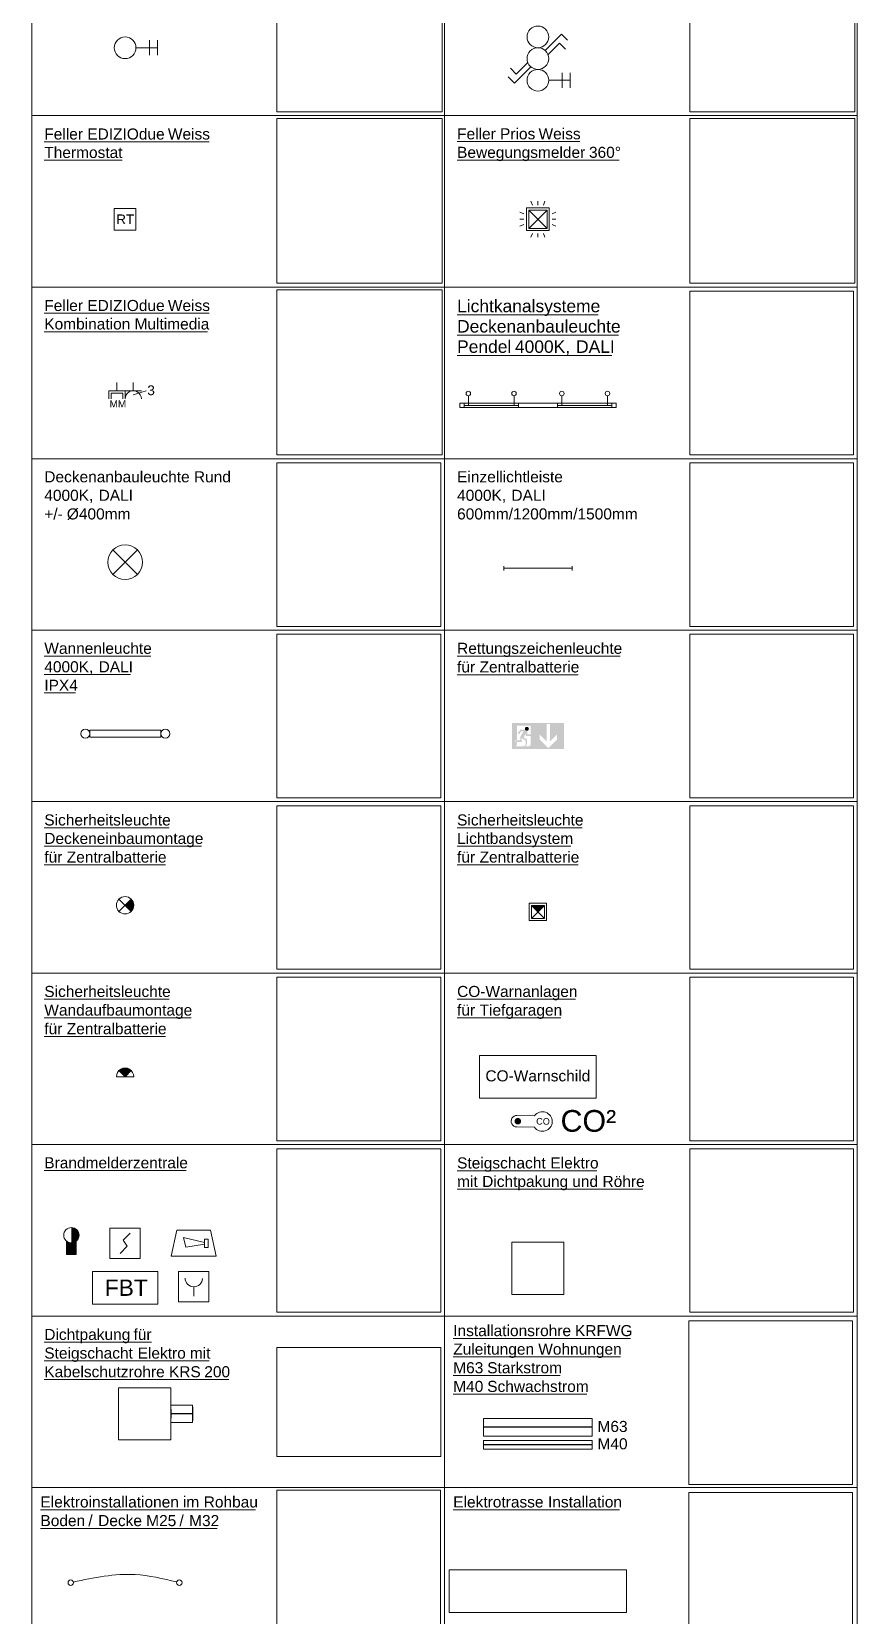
# Model space of a CAD drawing. Extents: x -1132 to 613, y -179 to 712.
# Drawn here: x 200.1 to 390.1, y 147.8 to 512.5 of the extents above; entities that cross this region are included whole.
import ezdxf
from ezdxf.lldxf.tags import DXFTag

# ---------------------------------------------------------------- set-up
doc = ezdxf.new("R2010")
doc.units = 0
for name, color, linetype, lineweight, true_color in [('EL01_WAN_Brandmeldeanlagen', 7, 'Continuous', 13, 0xff8000), ('EL01_WAN_CO-Anlage', 7, 'Continuous', 13, 0x993300), ('EL01_WAN_Geometrie', 3, 'Continuous', 13, 0x00ff00), ('EL01_WAN_HLKS', 5, 'Continuous', 13, 0x0000ff), ('EL01_WAN_I0_Eclairage_de_securité', 7, 'Continuous', 13, 0x009900), ('EL01_WAN_Leitung_Licht', 7, 'Continuous', 13, 0x0080ff), ('EL01_WAN_Leuchten', 7, 'Continuous', 13, 0x0080ff), ('EL01_WAN_Licht', 7, 'Continuous', 13, 0x0080ff), ('EL01_WAN_Notbeleuchtungen', 7, 'Continuous', 13, 0x009900), ('EL01_WAN_Röhre', 7, 'Continuous', 13, 0xff6666), ('EL01_WAN_Storen', 1, 'Continuous', 13, 0xff0000), ('EL01_WAN_Trassen', 40, 'Continuous', 13, 0xffbf00), ('EL01_WAN_Verteiler', 1, 'Continuous', 13, 0xff0000), ('EL01_WANMultimedia', 6, 'Continuous', 13, 0xff00ff), ('EL01_WANX_Bitmap', 1, 'Continuous', 13, 0xff0000), ('L_Röhre Boden', 1, 'Continuous', 13, 0xff0000)]:
    doc.layers.add(name, color=color, linetype=linetype, lineweight=lineweight, true_color=true_color)
for name, color, linetype, lineweight in [('EL01_WAN_I0_Legende', 7, 'Continuous', 13), ('EL01_WAN_Rahmen', 7, 'Continuous', 13), ('EL01_WAN_Text', 7, 'Continuous', 13)]:
    doc.layers.add(name, color=color, linetype=linetype, lineweight=lineweight)
doc.styles.get("Standard").update_dxf_attribs({"font": 'arial.ttf'})
tags = doc.linetypes.add('fein_strichliert', pattern=[4, 1, -2, 1]).pattern_tags.tags
tags[8:9] = [DXFTag(74, 4), DXFTag(75, 0), DXFTag(340, '0'), DXFTag(46, 0.0), DXFTag(50, 0.0), DXFTag(44, 0.0), DXFTag(45, 0.0)]
tags[6:7] = [DXFTag(74, 4), DXFTag(75, 0), DXFTag(340, '0'), DXFTag(46, 0.0), DXFTag(50, 0.0), DXFTag(44, 0.0), DXFTag(45, 0.0)]
tags[4:5] = [DXFTag(74, 4), DXFTag(75, 0), DXFTag(340, '0'), DXFTag(46, 0.0), DXFTag(50, 0.0), DXFTag(44, 0.0), DXFTag(45, 0.0)]
tags = doc.linetypes.add('STRICHPUNKT2', pattern=[12.7, 6.35, -3.175, 0, -3.175]).pattern_tags.tags
tags[10:11] = [DXFTag(74, 4), DXFTag(75, 0), DXFTag(340, '0'), DXFTag(46, 0.0), DXFTag(50, 0.0), DXFTag(44, 0.0), DXFTag(45, 0.0)]
tags[8:9] = [DXFTag(74, 4), DXFTag(75, 0), DXFTag(340, '0'), DXFTag(46, 0.0), DXFTag(50, 0.0), DXFTag(44, 0.0), DXFTag(45, 0.0)]
tags[6:7] = [DXFTag(74, 4), DXFTag(75, 0), DXFTag(340, '0'), DXFTag(46, 0.0), DXFTag(50, 0.0), DXFTag(44, 0.0), DXFTag(45, 0.0)]
tags[4:5] = [DXFTag(74, 4), DXFTag(75, 0), DXFTag(340, '0'), DXFTag(46, 0.0), DXFTag(50, 0.0), DXFTag(44, 0.0), DXFTag(45, 0.0)]
picture_1 = doc.add_image_def('image5.png', size_in_pixel=(320, 320))
picture_2 = doc.add_image_def('image7.jpg', size_in_pixel=(1920, 1281))
picture_3 = doc.add_image_def('image8.jpg', size_in_pixel=(4032, 3024))
picture_4 = doc.add_image_def('image9.jpg', size_in_pixel=(1106, 830))
picture_5 = doc.add_image_def('image10.jpg', size_in_pixel=(768, 416))
picture_6 = doc.add_image_def('image11.jpg', size_in_pixel=(1600, 1067))
picture_7 = doc.add_image_def('image13.jpg', size_in_pixel=(282, 178))
picture_8 = doc.add_image_def('image14.jpg', size_in_pixel=(242, 147))
picture_9 = doc.add_image_def('image15.png', size_in_pixel=(400, 284))
picture_10 = doc.add_image_def('image16.jpg', size_in_pixel=(1600, 1200))
picture_11 = doc.add_image_def('image17.jpg', size_in_pixel=(800, 553))
picture_12 = doc.add_image_def('image18.jpg', size_in_pixel=(480, 360))
picture_13 = doc.add_image_def('image19.jpg', size_in_pixel=(2000, 1500))
picture_14 = doc.add_image_def('image22.jpg', size_in_pixel=(208, 208))
picture_15 = doc.add_image_def('image23.jpg', size_in_pixel=(515, 515))
picture_16 = doc.add_image_def('image24.jpg', size_in_pixel=(275, 183))
picture_17 = doc.add_image_def('image27.png', size_in_pixel=(320, 320))
picture_18 = doc.add_image_def('image28.png', size_in_pixel=(320, 320))
picture_19 = doc.add_image_def('image29.png', size_in_pixel=(460, 460))
picture_20 = doc.add_image_def('image30.png', size_in_pixel=(460, 460))

# ---------------------------------------------------------------- blocks, each defined once
blk = doc.blocks.new('Blockreferenz-A0UNPDE46I', base_point=(200.08, 7.58))
at = {"layer": 'EL01_WAN_Brandmeldeanlagen', "lineweight": -2}
for points in [[(208.09, 233.94), (208.5, 233.69), (208.97, 233.55), (209.45, 233.55), (209.92, 233.69), (210.33, 233.94), (210.33, 230.83), (208.09, 230.83)], [(209.21, 233.54), (209.21, 237.06), (209.66, 236.99), (210.08, 236.81), (210.43, 236.53), (210.71, 236.17), (210.88, 235.75), (210.94, 235.3), (210.88, 234.85), (210.71, 234.43), (210.43, 234.06), (210.08, 233.78), (209.66, 233.6)]]:
    blk.add_hatch(color=256, dxfattribs=at).paths.add_polyline_path(points)
at = {"layer": 'EL01_WAN_CO-Anlage', "lineweight": -2}
blk.add_hatch(color=256, dxfattribs=at).paths.add_polyline_path([(311.97, 262.32), (312.17, 262.29), (312.35, 262.22), (312.5, 262.09), (312.62, 261.93), (312.69, 261.75), (312.72, 261.55), (312.69, 261.36), (312.61, 261.18), (312.49, 261.02), (312.33, 260.9), (312.15, 260.83), (311.95, 260.81), (311.75, 260.83), (311.57, 260.91), (311.42, 261.03), (311.3, 261.19), (311.22, 261.38), (311.2, 261.57), (311.23, 261.77), (311.31, 261.95), (311.43, 262.11), (311.59, 262.23), (311.77, 262.3)])
at = {"layer": 'EL01_WAN_I0_Eclairage_de_securité', "linetype": 'ByBlock', "lineweight": -2, "ltscale": 0.13}
for points in [[(310.58, 347.28), (316.58, 347.28), (316.58, 353.28), (310.58, 353.28), (310.58, 350.28), (311.78, 350.28), (311.78, 352.65), (314.94, 352.65), (314.94, 350.64), (314.18, 350.64), (314.18, 351.42), (313.85, 351.43), (313.77, 351.46), (313.67, 351.52), (313.6, 351.6), (313.54, 351.72), (312.51, 351.72), (311.96, 350.93), (312.27, 350.71), (312.72, 351.37), (313.29, 351.37), (312.52, 350.12), (312.52, 349.28), (311.49, 349.28), (311.49, 348.92), (312.86, 348.92), (312.86, 349.81), (313.74, 349.27), (313.74, 348.36), (314.07, 348.36), (314.07, 349.48), (313.28, 349.96), (313.8, 350.79), (313.8, 350.26), (314.94, 350.26), (314.94, 348.26), (314.6, 347.92), (313.74, 347.92), (314.07, 348.26), (313.74, 348.26), (313.41, 347.92), (311.44, 347.92), (311.78, 348.26), (311.78, 348.82), (311.38, 348.82), (311.38, 349.38), (311.78, 349.38), (311.78, 350.28), (310.58, 350.28)], [(314.03, 352.4), (313.91, 352.38), (313.8, 352.34), (313.71, 352.27), (313.63, 352.17), (313.59, 352.06), (313.57, 351.94), (313.59, 351.83), (313.63, 351.72), (313.71, 351.62), (313.8, 351.55), (313.91, 351.5), (314.03, 351.49), (314.15, 351.5), (314.26, 351.55), (314.35, 351.62), (314.42, 351.72), (314.47, 351.83), (314.49, 351.94), (314.47, 352.06), (314.42, 352.17), (314.35, 352.27), (314.26, 352.34), (314.15, 352.38)], [(316.58, 350.28), (316.58, 347.28), (322.58, 347.28), (322.58, 353.28), (316.58, 353.28), (316.58, 350.28), (316.98, 350.28), (316.98, 350.61), (318.56, 349.03), (318.56, 353.06), (319.36, 353.06), (319.36, 349.03), (320.94, 350.61), (320.94, 349.48), (318.96, 347.5), (316.98, 349.48), (316.98, 350.28)]]:
    blk.add_hatch(color=256, dxfattribs=at).paths.add_polyline_path(points)
at = {"layer": 'EL01_WAN_Notbeleuchtungen', "lineweight": -2}
for points in [[(221.58, 311.32), (222.99, 312.73), (223.31, 312.32), (223.51, 311.83), (223.58, 311.32), (223.51, 310.8), (223.31, 310.32), (222.99, 309.9)], [(222.99, 273.23), (221.58, 271.82), (220.16, 273.23), (220.58, 273.55), (221.06, 273.75), (221.58, 273.82), (222.1, 273.75), (222.58, 273.55)]]:
    blk.add_hatch(color=256, dxfattribs=at).paths.add_polyline_path(points)
at = {"layer": 'EL01_WAN_Brandmeldeanlagen', "lineweight": -2}
for p, q in [((208.09, 233.94), (208.09, 230.83)), ((210.33, 230.83), (210.33, 233.94)), ((218.08, 236.96), (225.08, 236.96)), ((218.08, 229.96), (218.08, 236.96)), ((221.11, 234.16), (222.74, 235.79)), ((222.04, 232.76), (221.11, 234.16)), ((225.08, 236.96), (225.08, 229.96)), ((233.49, 236.46), (232.16, 230.46)), ((241.23, 236.46), (233.49, 236.46)), ((239.88, 233.65), (235.04, 234.81)), ((235.04, 234.81), (235.52, 232.52)), ((240.68, 234.42), (239.88, 234.42)), ((239.88, 234.41), (239.88, 232.5)), ((240.68, 234.41), (240.68, 232.5)), ((242.56, 230.46), (241.23, 236.46)), ((208.09, 230.83), (210.33, 230.83)), ((225.08, 229.96), (218.08, 229.96)), ((220.41, 231.13), (222.04, 232.76)), ((242.56, 230.46), (232.16, 230.46)), ((239.88, 233.27), (235.52, 232.52)), ((240.68, 232.5), (239.88, 232.5)), ((214.08, 226.96), (214.08, 219.46)), ((221.58, 226.96), (214.08, 226.96)), ((229.08, 226.96), (221.58, 226.96)), ((229.08, 219.46), (229.08, 226.96)), ((233.86, 226.96), (240.86, 226.96)), ((233.86, 219.96), (233.86, 226.96)), ((240.86, 226.96), (240.86, 219.96)), ((237.38, 223.43), (237.38, 221.26)), ((214.08, 219.46), (221.58, 219.46)), ((221.58, 219.46), (229.08, 219.46)), ((240.86, 219.96), (233.86, 219.96))]:
    blk.add_line(p, q, dxfattribs=at)
blk.add_circle((209.21, 235.3), 1.76, dxfattribs=at)
for centre, major_axis, end_param in [((209.21, 235.37), (-1.12, -1.43), 1.326405), ((237.38, 225.44), (-2.01, -0.04), 3.075304)]:
    blk.add_ellipse(centre, major_axis=major_axis, ratio=1, start_param=0, end_param=end_param, dxfattribs=at)
at = {"layer": 'EL01_WAN_CO-Anlage', "lineweight": -2}
for p, q in [((330.02, 276.72), (303.14, 276.72)), ((303.14, 276.72), (303.14, 266.91)), ((330.02, 266.91), (330.02, 276.72)), ((303.14, 266.91), (330.02, 266.91)), ((303.14, 266.91), (306.12, 266.91))]:
    blk.add_line(p, q, dxfattribs=at)
at = {"layer": 'EL01_WAN_CO-Anlage', "linetype": 'ByBlock', "lineweight": -2, "ltscale": 0.13}
for p, q in [((315.81, 262.83), (311.76, 262.88)), ((315.78, 260.2), (311.73, 260.25))]:
    blk.add_line(p, q, dxfattribs=at)
for centre, major_axis, end_param in [((311.74, 261.57), (0.02, 1.32), 3.141593), ((317.62, 261.49), (-1.84, -1.29), 5.032887)]:
    blk.add_ellipse(centre, major_axis=major_axis, ratio=1, start_param=0, end_param=end_param, dxfattribs=at)
at = {"layer": 'EL01_WAN_HLKS', "linetype": 'ByBlock', "lineweight": -2, "ltscale": 0.13}
for p, q in [((224.08, 471.82), (219.08, 471.82)), ((219.08, 471.82), (219.08, 466.82)), ((224.08, 466.82), (224.08, 471.82)), ((224.08, 466.82), (219.08, 466.82))]:
    blk.add_line(p, q, dxfattribs=at)
at = {"layer": 'EL01_WAN_Leitung_Licht', "linetype": 'ByBlock', "lineweight": -2, "ltscale": 0.13, "end_tangent": (0.95964, -0.281233)}
blk.add_spline([(209.66, 155.43, 3), (223.87, 157.15, 3), (233.47, 155.44, 3)], degree=3, dxfattribs=at)
at = {"layer": 'EL01_WAN_Leuchten', "lineweight": -2}
for p, q in [((298.58, 425.94), (298.58, 426.94)), ((298.58, 426.94), (334.58, 426.94)), ((299.58, 426.94), (299.58, 425.94)), ((312.08, 426.94), (312.08, 425.94)), ((321.08, 426.94), (321.08, 425.94)), ((333.58, 426.94), (333.58, 425.94)), ((334.58, 426.94), (334.58, 425.94)), ((334.58, 425.94), (298.58, 425.94)), ((312.08, 426.44), (299.58, 426.44)), ((333.58, 426.44), (321.08, 426.44))]:
    blk.add_line(p, q, dxfattribs=at)
at = {"layer": 'EL01_WAN_Leuchten', "linetype": 'ByBlock', "lineweight": -2, "ltscale": 0.13}
for p, q in [((300.58, 426.44), (300.58, 428.67)), ((311.08, 426.44), (311.08, 428.67)), ((322.08, 426.44), (322.08, 428.67)), ((332.58, 426.44), (332.58, 428.67)), ((308.7, 389.44), (308.7, 388.44)), ((308.7, 388.94), (324.46, 388.94)), ((324.46, 389.44), (324.46, 388.44)), ((229.81, 351.63), (213.47, 351.63)), ((213.47, 351.63), (213.47, 350.01)), ((229.81, 350.01), (229.81, 351.63)), ((213.47, 350.01), (229.81, 350.01))]:
    blk.add_line(p, q, dxfattribs=at)
for centre, radius in [((300.58, 429.19), 0.521), ((311.08, 429.19), 0.521), ((322.08, 429.19), 0.521), ((332.58, 429.19), 0.521), ((212.43, 350.82), 1.04), ((230.85, 350.82), 1.04)]:
    blk.add_circle(centre, radius, dxfattribs=at)
at = {"layer": 'EL01_WAN_Licht', "lineweight": -2}
for p, q in [((318.22, 508.2), (321.97, 511.95)), ((321.97, 511.95), (323.39, 510.54)), ((318.91, 507.23), (321.55, 509.87)), ((321.55, 509.87), (322.91, 508.51)), ((311.6, 502.77), (310.24, 504.13)), ((314.93, 504.44), (311.18, 500.69)), ((314.25, 505.42), (311.6, 502.77)), ((311.18, 500.69), (309.77, 502.1)), ((313.31, 470.58), (312.42, 470.92)), ((313.95, 466.7), (313.95, 471.95)), ((313.95, 471.95), (319.2, 471.95)), ((318.68, 467.22), (314.48, 471.42)), ((314.48, 467.22), (314.48, 471.42)), ((314.48, 471.42), (318.68, 471.42)), ((314.48, 467.22), (318.68, 471.42)), ((315.32, 472.59), (314.98, 473.47)), ((316.58, 472.59), (316.58, 473.47)), ((317.83, 472.59), (318.17, 473.47)), ((318.68, 471.42), (318.68, 467.22)), ((319.2, 471.95), (319.2, 466.7)), ((319.85, 470.58), (320.73, 470.92)), ((313.31, 469.32), (312.42, 469.32)), ((313.31, 468.07), (312.42, 467.73)), ((318.68, 467.22), (314.48, 467.22)), ((319.85, 469.32), (320.73, 469.32)), ((319.85, 468.07), (320.73, 467.73)), ((319.2, 466.7), (313.95, 466.7)), ((315.32, 466.05), (314.98, 465.17)), ((316.58, 466.05), (316.58, 465.17)), ((317.83, 466.05), (318.17, 465.17)), ((223.45, 429.82), (223.45, 431.7)), ((221.58, 429.82), (225.33, 429.82)), ((223.45, 428.88), (226.45, 429.82)), ((218.75, 393.15), (224.41, 387.49)), ((218.75, 387.49), (224.41, 393.15))]:
    blk.add_line(p, q, dxfattribs=at)
for centre, radius in [((316.58, 511.32), 2.5), ((316.58, 506.32), 2.5), ((221.58, 390.32), 4), ((209.06, 155.27), 0.625), ((234.06, 155.27), 0.625)]:
    blk.add_circle(centre, radius, dxfattribs=at)
blk.add_ellipse((223.45, 427.95), major_axis=(1.88, 0), ratio=1, start_param=0, end_param=3.141593, dxfattribs=at)
at = {"layer": 'EL01_WAN_Notbeleuchtungen', "lineweight": -2}
for p, q in [((220.16, 312.73), (222.99, 309.9)), ((220.16, 309.9), (222.99, 312.73)), ((314.58, 307.78), (314.58, 311.78)), ((314.58, 311.78), (318.58, 311.78)), ((315.08, 308.28), (318.08, 311.28)), ((318.08, 308.28), (315.08, 311.28)), ((315.08, 308.28), (315.08, 311.28)), ((315.08, 311.28), (318.08, 311.28)), ((318.08, 311.28), (318.08, 308.28)), ((318.58, 311.78), (318.58, 307.78)), ((318.58, 307.78), (314.58, 307.78)), ((318.08, 308.28), (315.08, 308.28)), ((219.58, 271.82), (223.58, 271.82)), ((220.16, 273.23), (221.58, 271.82)), ((221.58, 271.82), (222.99, 273.23))]:
    blk.add_line(p, q, dxfattribs=at)
blk.add_circle((221.58, 311.32), 2, dxfattribs=at)
blk.add_ellipse((221.58, 271.82), major_axis=(2, 0), ratio=1, start_param=0, end_param=3.141593, dxfattribs=at)
blk.add_solid([(318.08, 311.28), (316.58, 309.78), (315.08, 311.28)], dxfattribs=at)
at = {"layer": 'EL01_WAN_Rahmen', "linetype": 'ByBlock', "lineweight": -2, "ltscale": 0.13}
for p, q in [((295.08, 690.68), (295.08, 137.67)), ((200.08, 493.18), (200.08, 532.68)), ((390.08, 532.68), (390.08, 493.18)), ((200.08, 453.67), (200.08, 493.18)), ((200.08, 493.18), (223.21, 493.18)), ((390.08, 493.18), (200.08, 493.18)), ((390.08, 493.18), (390.08, 453.67)), ((390.08, 453.67), (200.08, 453.67)), ((200.08, 414.17), (200.08, 453.67)), ((200.08, 453.67), (223.21, 453.67)), ((390.08, 453.67), (390.08, 414.17)), ((200.08, 374.67), (200.08, 414.17)), ((390.08, 414.17), (200.08, 414.17)), ((390.08, 414.17), (390.08, 374.67)), ((390.08, 374.67), (200.08, 374.67)), ((200.08, 335.17), (200.08, 374.67)), ((390.08, 374.67), (390.08, 335.17)), ((390.08, 335.17), (200.08, 335.17)), ((200.08, 295.67), (200.08, 335.17)), ((390.08, 335.17), (390.08, 295.67)), ((390.08, 295.67), (200.08, 295.67)), ((200.08, 256.17), (200.08, 295.67)), ((390.08, 295.67), (390.08, 256.17)), ((390.08, 256.17), (200.08, 256.17)), ((200.08, 216.67), (200.08, 256.17)), ((390.08, 256.17), (390.08, 216.67)), ((390.08, 216.67), (200.08, 216.67)), ((200.08, 177.17), (200.08, 216.67)), ((390.08, 216.67), (390.08, 177.17)), ((390.08, 177.17), (200.08, 177.17)), ((200.08, 137.67), (200.08, 177.17)), ((390.08, 177.17), (390.08, 137.67))]:
    blk.add_line(p, q, dxfattribs=at)
at = {"layer": 'EL01_WAN_Röhre', "color": 6, "linetype": 'fein_strichliert', "lineweight": -2, "ltscale": 0.13, "true_color": 0xff00ff}
for p, q in [((329.08, 188.06), (304.08, 188.06)), ((304.08, 188.06), (304.08, 187.47)), ((304.08, 187.47), (304.08, 186.64)), ((304.08, 186.64), (304.08, 186.06)), ((304.08, 186.06), (329.08, 186.06)), ((329.08, 188.06), (329.08, 187.47)), ((329.08, 187.47), (329.08, 186.64)), ((329.08, 186.64), (329.08, 186.06))]:
    blk.add_line(p, q, dxfattribs=at)
at = {"layer": 'EL01_WAN_Röhre', "color": 6, "linetype": 'STRICHPUNKT2', "lineweight": 25, "ltscale": 0.25, "true_color": 0xff00ff}
blk.add_line((329.08, 187.06), (304.08, 187.06), dxfattribs=at)
at = {"layer": 'EL01_WAN_Storen', "lineweight": -2}
for p, q in [((224.08, 508.82), (229.02, 508.82)), ((227.17, 510.55), (227.17, 507.1)), ((229.02, 510.55), (229.02, 507.1)), ((319.08, 501.32), (324.02, 501.32)), ((322.17, 503.05), (322.17, 499.6)), ((324.02, 503.05), (324.02, 499.6))]:
    blk.add_line(p, q, dxfattribs=at)
for centre in [(221.58, 508.82), (316.58, 501.32)]:
    blk.add_circle(centre, 2.5, dxfattribs=at)
at = {"layer": 'EL01_WAN_Text', "color": 7, "linetype": 'ByBlock', "lineweight": -2, "ltscale": 0.13, "true_color": 0xffffff}
for p, q in [((202.98, 487.17), (211.64, 487.17)), ((211.64, 487.17), (212.87, 487.17)), ((212.87, 487.17), (230.23, 487.17)), ((230.23, 487.17), (231.42, 487.17)), ((231.42, 487.17), (240.92, 487.17)), ((297.98, 487.21), (306.64, 487.21)), ((306.64, 487.21), (307.86, 487.21)), ((307.86, 487.21), (315.55, 487.21)), ((315.55, 487.21), (316.72, 487.21)), ((316.72, 487.21), (326.23, 487.21)), ((202.98, 482.92), (220.87, 482.92)), ((297.98, 482.96), (327.24, 482.96)), ((327.24, 482.96), (328.33, 482.96)), ((328.33, 482.96), (335.3, 482.96)), ((202.98, 447.67), (211.64, 447.67)), ((211.64, 447.67), (212.87, 447.67)), ((212.87, 447.67), (230.23, 447.67)), ((230.23, 447.67), (231.42, 447.67)), ((231.42, 447.67), (240.92, 447.67)), ((297.98, 447.33), (330.45, 447.33)), ((202.98, 443.42), (222.26, 443.42)), ((222.26, 443.42), (223.75, 443.42)), ((223.75, 443.42), (240.54, 443.42)), ((297.98, 442.65), (335.12, 442.65)), ((297.98, 437.97), (309.85, 437.97)), ((309.85, 437.97), (311.29, 437.97)), ((311.29, 437.97), (323.58, 437.97)), ((323.58, 437.97), (325.36, 437.97)), ((325.36, 437.97), (333.59, 437.97)), ((202.98, 368.71), (227.51, 368.71)), ((297.98, 368.71), (335.53, 368.71)), ((202.98, 364.45), (213.9, 364.45)), ((213.9, 364.45), (215.48, 364.45)), ((215.48, 364.45), (222.8, 364.45)), ((297.98, 364.42), (302.15, 364.42)), ((302.15, 364.42), (303.15, 364.42)), ((303.15, 364.42), (325.88, 364.42)), ((202.98, 360.2), (210.19, 360.2)), ((202.98, 329.17), (231.75, 329.17)), ((297.98, 329.17), (326.75, 329.17)), ((202.98, 324.92), (239.16, 324.92)), ((297.98, 324.92), (324.19, 324.92)), ((202.98, 320.63), (207.15, 320.63)), ((207.15, 320.63), (208.15, 320.63)), ((208.15, 320.63), (230.88, 320.63)), ((297.98, 320.63), (302.15, 320.63)), ((302.15, 320.63), (303.15, 320.63)), ((303.15, 320.63), (325.88, 320.63)), ((202.98, 289.67), (231.75, 289.67)), ((297.98, 289.67), (325.25, 289.67)), ((202.98, 285.38), (236.81, 285.38)), ((297.98, 285.38), (302.15, 285.38)), ((302.15, 285.38), (303.16, 285.38)), ((303.16, 285.38), (321.83, 285.38)), ((202.98, 281.09), (207.15, 281.09)), ((207.15, 281.09), (208.15, 281.09)), ((208.15, 281.09), (230.88, 281.09)), ((202.98, 250.21), (235.6, 250.21)), ((297.98, 250.17), (318.17, 250.17)), ((318.17, 250.17), (319.46, 250.17)), ((319.46, 250.17), (330.12, 250.17)), ((297.98, 245.91), (302.46, 245.91)), ((302.46, 245.91), (303.75, 245.91)), ((303.75, 245.91), (323.02, 245.91)), ((323.02, 245.91), (324.48, 245.91)), ((324.48, 245.91), (329.92, 245.91)), ((329.92, 245.91), (331.45, 245.91)), ((331.45, 245.91), (340.72, 245.91)), ((202.98, 210.67), (222.25, 210.67)), ((222.25, 210.67), (223.51, 210.67)), ((223.51, 210.67), (227.68, 210.67)), ((297.09, 211.55), (323.72, 211.55)), ((323.72, 211.55), (325.11, 211.55)), ((325.11, 211.55), (337.87, 211.55)), ((202.98, 206.38), (223.17, 206.38)), ((223.17, 206.38), (224.46, 206.38)), ((224.46, 206.38), (235.12, 206.38)), ((235.12, 206.38), (236.48, 206.38)), ((236.48, 206.38), (240.96, 206.38)), ((297.09, 207.29), (315.38, 207.29)), ((315.38, 207.29), (316.66, 207.29)), ((316.66, 207.29), (335.56, 207.29)), ((202.98, 202.08), (230.26, 202.08)), ((230.26, 202.08), (231.66, 202.08)), ((231.66, 202.08), (238.53, 202.08)), ((238.53, 202.08), (239.8, 202.08)), ((239.8, 202.08), (245.48, 202.08)), ((297.09, 203), (303.59, 203)), ((303.59, 203), (304.91, 203)), ((304.91, 203), (321.72, 203)), ((297.09, 198.71), (303.59, 198.71)), ((303.59, 198.71), (304.91, 198.71)), ((304.91, 198.71), (327.85, 198.71)), ((202.09, 172.09), (233.41, 172.09)), ((233.41, 172.09), (234.88, 172.09)), ((234.88, 172.09), (238.17, 172.09)), ((238.17, 172.09), (239.67, 172.09)), ((239.67, 172.09), (251.6, 172.09)), ((297.09, 172.09), (317.43, 172.09)), ((317.43, 172.09), (318.9, 172.09)), ((318.9, 172.09), (335.33, 172.09)), ((202.09, 167.79), (211.88, 167.79)), ((211.88, 167.79), (213.11, 167.79)), ((213.11, 167.79), (214.1, 167.79)), ((214.1, 167.79), (215.37, 167.79)), ((215.37, 167.79), (225.03, 167.79)), ((225.03, 167.79), (226.43, 167.79)), ((226.43, 167.79), (232.95, 167.79)), ((232.95, 167.79), (234.08, 167.79)), ((234.08, 167.79), (235.07, 167.79)), ((235.07, 167.79), (236.31, 167.79)), ((236.31, 167.79), (242.79, 167.79))]:
    blk.add_line(p, q, dxfattribs=at)
at = {"layer": 'EL01_WAN_Trassen', "linetype": 'ByBlock', "lineweight": -2, "ltscale": 0.13}
for p, q in [((336.96, 158.22), (296.19, 158.22)), ((296.19, 158.22), (296.19, 148.41)), ((336.96, 148.41), (336.96, 158.22)), ((296.19, 148.41), (304.03, 148.41)), ((304.03, 148.41), (336.96, 148.41))]:
    blk.add_line(p, q, dxfattribs=at)
at = {"layer": 'EL01_WAN_Verteiler', "lineweight": -2}
for p, q in [((310.58, 221.68), (310.58, 233.68)), ((310.58, 233.68), (322.58, 233.68)), ((322.58, 233.68), (322.58, 221.68)), ((322.58, 221.68), (310.58, 221.68)), ((220.09, 188.18), (220.09, 200.18)), ((220.09, 200.18), (232.09, 200.18)), ((232.09, 200.18), (232.09, 188.18)), ((232.09, 188.18), (220.09, 188.18))]:
    blk.add_line(p, q, dxfattribs=at)
at = {"layer": 'EL01_WANMultimedia', "lineweight": -2}
for p, q in [((219.7, 431.7), (219.7, 429.82)), ((217.83, 429.82), (217.83, 427.95)), ((221.58, 429.82), (217.83, 429.82)), ((218.39, 429.26), (218.39, 427.95)), ((221.02, 429.26), (218.39, 429.26)), ((221.02, 429.26), (221.02, 427.95)), ((221.58, 429.82), (221.58, 427.95))]:
    blk.add_line(p, q, dxfattribs=at)
at = {"layer": 'L_Röhre Boden', "linetype": 'ByBlock', "lineweight": -2, "ltscale": 0.13}
for p, q in [((232.11, 196.18), (237.11, 196.18)), ((232.11, 192.18), (237.11, 192.18)), ((329.08, 193.06), (304.08, 193.06)), ((304.08, 193.06), (304.08, 191.89)), ((304.08, 191.89), (304.08, 190.23)), ((304.08, 190.23), (304.08, 189.06)), ((329.08, 193.06), (329.08, 191.89)), ((329.08, 191.89), (329.08, 190.23)), ((329.08, 190.23), (329.08, 189.06)), ((304.08, 189.06), (329.08, 189.06))]:
    blk.add_line(p, q, dxfattribs=at)
at = {"layer": 'L_Röhre Boden', "linetype": 'STRICHPUNKT2', "lineweight": 25, "ltscale": 0.25}
for p, q in [((237.11, 194.18), (232.11, 194.18)), ((329.08, 191.06), (304.08, 191.06))]:
    blk.add_line(p, q, dxfattribs=at)
at = {"layer": 'L_Röhre Boden', "linetype": 'ByBlock', "lineweight": -2, "ltscale": 0.13}
for centre in [(232.11, 194.18), (237.11, 194.18)]:
    blk.add_ellipse(centre, major_axis=(0, 2), ratio=0.018233, dxfattribs=at)
at = {"layer": 'EL01_WAN_Brandmeldeanlagen', "lineweight": -2, "insert": (216.9, 225.09), "char_height": 3.75, "attachment_point": 1}
blk.add_mtext('{\\fArial;FBT}', dxfattribs=at)
at = {"layer": 'EL01_WAN_CO-Anlage', "lineweight": -2, "attachment_point": 1}
for s, insert, char_height in [('{\\fArial;CO-Warnschild}', (304.49, 273.29), 2.5491), ('{\\fArial;CO²}', (321.79, 264.14), 5)]:
    blk.add_mtext(s, dxfattribs=dict(at, insert=insert, char_height=char_height))
at = {"layer": 'EL01_WAN_CO-Anlage', "lineweight": -2, "insert": (316.19, 262.3), "char_height": 1.5, "attachment_point": 1, "rotation": 359.2633}
blk.add_mtext('{\\fArial;CO}', dxfattribs=at)
at = {"layer": 'EL01_WAN_HLKS', "linetype": 'ByBlock', "lineweight": -2, "ltscale": 0.13, "insert": (219.56, 470.42), "char_height": 2.2, "attachment_point": 1}
blk.add_mtext('{\\fArial;RT}', dxfattribs=at)
at = {"layer": 'EL01_WAN_Licht', "lineweight": -2, "insert": (226.68, 431.05), "char_height": 2.25, "attachment_point": 1}
blk.add_mtext('{\\fArial;3}', dxfattribs=at)
at = {"layer": 'EL01_WAN_Text', "color": 7, "linetype": 'ByBlock', "lineweight": -2, "ltscale": 0.13, "true_color": 0xffffff, "attachment_point": 1}
for s, insert, char_height in [('{\\fArial;Feller}', (202.98, 490.23), 2.5491), ('{\\fArial;EDIZIOdue}', (212.87, 490.23), 2.5491), ('{\\fArial;Weiss}', (231.42, 490.23), 2.5491), ('{\\fArial;Feller}', (297.98, 490.27), 2.5491), ('{\\fArial;Prios}', (307.86, 490.27), 2.5491), ('{\\fArial;Weiss}', (316.72, 490.27), 2.5491), ('{\\fArial;Thermostat}', (202.98, 485.98), 2.5491), ('{\\fArial;Bewegungsmelder}', (297.98, 486.01), 2.5491), ('{\\fArial;360°}', (328.33, 486.01), 2.5491), ('{\\fArial;Feller}', (202.98, 450.73), 2.5491), ('{\\fArial;EDIZIOdue}', (212.87, 450.73), 2.5491), ('{\\fArial;Weiss}', (231.42, 450.73), 2.5491), ('{\\fArial;Lichtkanalsysteme}', (297.98, 450.77), 2.8678), ('{\\fArial;Kombination}', (202.98, 446.48), 2.5491), ('{\\fArial;Multimedia}', (223.75, 446.48), 2.5491), ('{\\fArial;Deckenanbauleuchte}', (297.98, 446.09), 2.8678), ('{\\fArial;Pendel}', (297.98, 441.41), 2.8678), ('{\\fArial;4000K,}', (311.29, 441.41), 2.8678), ('{\\fArial;DALI}', (325.36, 441.41), 2.8678), ('{\\fArial;Deckenanbauleuchte}', (202.98, 411.27), 2.5491), ('{\\fArial;Rund}', (237.41, 411.27), 2.5491), ('{\\fArial;Einzellichtleiste}', (297.98, 411.27), 2.5491), ('{\\fArial;4000K,}', (202.98, 407.01), 2.5491), ('{\\fArial;DALI}', (215.48, 407.01), 2.5491), ('{\\fArial;4000K,}', (297.98, 407.01), 2.5491), ('{\\fArial;DALI}', (310.48, 407.01), 2.5491), ('{\\fArial;+/-}', (202.98, 402.72), 2.5491), ('{\\fArial;Ø400mm}', (208.17, 402.72), 2.5491), ('{\\fArial;600mm/1200mm/1500mm}', (297.98, 402.72), 2.5491), ('{\\fArial;Wannenleuchte}', (202.98, 371.77), 2.5491), ('{\\fArial;Rettungszeichenleuchte}', (297.98, 371.77), 2.5491), ('{\\fArial;4000K,}', (202.98, 367.51), 2.5491), ('{\\fArial;DALI}', (215.48, 367.51), 2.5491), ('{\\fArial;für}', (297.98, 367.48), 2.5491), ('{\\fArial;Zentralbatterie}', (303.15, 367.48), 2.5491), ('{\\fArial;IPX4}', (202.98, 363.26), 2.5491), ('{\\fArial;Sicherheitsleuchte}', (202.98, 332.23), 2.5491), ('{\\fArial;Sicherheitsleuchte}', (297.98, 332.23), 2.5491), ('{\\fArial;Deckeneinbaumontage}', (202.98, 327.98), 2.5491), ('{\\fArial;Lichtbandsystem}', (297.98, 327.98), 2.5491), ('{\\fArial;für}', (202.98, 323.69), 2.5491), ('{\\fArial;Zentralbatterie}', (208.15, 323.69), 2.5491), ('{\\fArial;für}', (297.98, 323.69), 2.5491), ('{\\fArial;Zentralbatterie}', (303.15, 323.69), 2.5491), ('{\\fArial;Sicherheitsleuchte}', (202.98, 292.73), 2.5491), ('{\\fArial;CO-Warnanlagen}', (297.98, 292.73), 2.5491), ('{\\fArial;Wandaufbaumontage}', (202.98, 288.44), 2.5491), ('{\\fArial;für}', (297.98, 288.44), 2.5491), ('{\\fArial;Tiefgaragen}', (303.16, 288.44), 2.5491), ('{\\fArial;für}', (202.98, 284.15), 2.5491), ('{\\fArial;Zentralbatterie}', (208.15, 284.15), 2.5491), ('{\\fArial;Brandmelderzentrale}', (202.98, 253.27), 2.5491), ('{\\fArial;Steigschacht}', (297.98, 253.23), 2.5491), ('{\\fArial;Elektro}', (319.46, 253.23), 2.5491), ('{\\fArial;mit}', (297.98, 248.97), 2.5491), ('{\\fArial;Dichtpakung}', (303.75, 248.97), 2.5491), ('{\\fArial;und}', (324.48, 248.97), 2.5491), ('{\\fArial;Röhre}', (331.45, 248.97), 2.5491), ('{\\fArial;Dichtpakung}', (202.98, 213.73), 2.5491), ('{\\fArial;für}', (223.51, 213.73), 2.5491), ('{\\fArial;Installationsrohre}', (297.09, 214.61), 2.5491), ('{\\fArial;KRFWG}', (325.11, 214.61), 2.5491), ('{\\fArial;Steigschacht}', (202.98, 209.44), 2.5491), ('{\\fArial;Elektro}', (224.46, 209.44), 2.5491), ('{\\fArial;mit}', (236.48, 209.44), 2.5491), ('{\\fArial;Zuleitungen}', (297.09, 210.35), 2.5491), ('{\\fArial;Wohnungen}', (316.66, 210.35), 2.5491), ('{\\fArial;Kabelschutzrohre}', (202.98, 205.14), 2.5491), ('{\\fArial;KRS}', (231.66, 205.14), 2.5491), ('{\\fArial;200}', (239.8, 205.14), 2.5491), ('{\\fArial;M63}', (297.09, 206.06), 2.5491), ('{\\fArial;Starkstrom}', (304.91, 206.06), 2.5491), ('{\\fArial;M40}', (297.09, 201.76), 2.5491), ('{\\fArial;Schwachstrom}', (304.91, 201.76), 2.5491), ('{\\fArial;Elektroinstallationen}', (202.09, 175.15), 2.5491), ('{\\fArial;im}', (234.88, 175.15), 2.5491), ('{\\fArial;Rohbau}', (239.67, 175.15), 2.5491), ('{\\fArial;Elektrotrasse}', (297.09, 175.15), 2.5491), ('{\\fArial;Installation}', (318.9, 175.15), 2.5491), ('{\\fArial;Boden}', (202.09, 170.85), 2.5491), ('{\\fArial;/}', (213.11, 170.85), 2.5491), ('{\\fArial;Decke}', (215.37, 170.85), 2.5491), ('{\\fArial;M25}', (226.43, 170.85), 2.5491), ('{\\fArial;/}', (234.08, 170.85), 2.5491), ('{\\fArial;M32}', (236.31, 170.85), 2.5491)]:
    blk.add_mtext(s, dxfattribs=dict(at, insert=insert, char_height=char_height))
at = {"layer": 'EL01_WAN_Text', "color": 1, "linetype": 'ByBlock', "lineweight": -2, "ltscale": 0.13, "true_color": 0xff0000, "insert": (330.29, 192.54), "char_height": 2.5491, "attachment_point": 1}
blk.add_mtext('{\\fArial;M63}', dxfattribs=at)
at = {"layer": 'EL01_WAN_Text', "color": 6, "linetype": 'ByBlock', "lineweight": -2, "ltscale": 0.13, "true_color": 0xff00ff, "insert": (330.29, 188.54), "char_height": 2.5491, "attachment_point": 1}
blk.add_mtext('{\\fArial;M40}', dxfattribs=at)
at = {"layer": 'EL01_WANMultimedia', "lineweight": -2, "insert": (217.99, 427.62), "char_height": 1.65, "attachment_point": 1}
blk.add_mtext('{\\fArial;MM}', dxfattribs=at)
at = {"layer": 'EL01_WAN_I0_Legende', "linetype": 'ByBlock', "lineweight": -2, "ltscale": 0.13}
image = blk.add_image(picture_14, insert=(256.52, 296.55), size_in_units=(37.68, 37.68), dxfattribs=at)
image.dxf.flags = 7
image = blk.add_image(picture_15, insert=(351.52, 296.55), size_in_units=(37.68, 37.68), dxfattribs=at)
image.dxf.flags = 7
image = blk.add_image(picture_16, insert=(256.52, 257.05), size_in_units=(37.68, 37.68), dxfattribs=at)
image.dxf.flags = 7
at = {"layer": 'EL01_WANX_Bitmap', "linetype": 'ByBlock', "lineweight": -2, "ltscale": 0.13}
image = blk.add_image(picture_17, insert=(256.52, 494.06), size_in_units=(38, 38), rotation=0, dxfattribs=at)
image.dxf.flags = 7
image = blk.add_image(picture_20, insert=(351.52, 494.06), size_in_units=(38, 38), rotation=0, dxfattribs=at)
image.dxf.flags = 7
image = blk.add_image(picture_18, insert=(256.52, 454.56), size_in_units=(38, 38), rotation=0, dxfattribs=at)
image.dxf.flags = 7
image = blk.add_image(picture_1, insert=(351.52, 454.56), size_in_units=(38, 38), rotation=0, dxfattribs=at)
image.dxf.flags = 7
image = blk.add_image(picture_19, insert=(256.52, 415.05), size_in_units=(38, 38), rotation=0, dxfattribs=at)
image.dxf.flags = 7
image = blk.add_image(picture_2, insert=(351.52, 415.05), size_in_units=(37.68, 37.68), dxfattribs=at)
image.dxf.flags = 7
image = blk.add_image(picture_3, insert=(256.52, 375.55), size_in_units=(37.68, 37.68), dxfattribs=at)
image.dxf.flags = 7
image = blk.add_image(picture_4, insert=(351.52, 375.55), size_in_units=(37.68, 37.68), dxfattribs=at)
image.dxf.flags = 7
image = blk.add_image(picture_5, insert=(256.52, 336.05), size_in_units=(37.68, 37.68), dxfattribs=at)
image.dxf.flags = 7
image = blk.add_image(picture_6, insert=(351.52, 336.05), size_in_units=(37.68, 37.68), dxfattribs=at)
image.dxf.flags = 7
image = blk.add_image(picture_12, insert=(351.52, 257.05), size_in_units=(37.68, 37.68), dxfattribs=at)
image.dxf.flags = 7
image = blk.add_image(picture_13, insert=(256.52, 217.55), size_in_units=(37.68, 37.68), dxfattribs=at)
image.dxf.flags = 7
image = blk.add_image(picture_7, insert=(351.52, 217.55), size_in_units=(37.68, 37.68), dxfattribs=at)
image.dxf.flags = 7
image = blk.add_image(picture_10, insert=(351.29, 177.89), size_in_units=(37.68, 37.68), dxfattribs=at)
image.dxf.flags = 7
image = blk.add_image(picture_8, insert=(256.52, 184.32), size_in_units=(37.68, 25.13), dxfattribs=at)
image.dxf.flags = 7
image = blk.add_image(picture_9, insert=(256.51, 138.9), size_in_units=(37.68, 37.68), dxfattribs=at)
image.dxf.flags = 7
image = blk.add_image(picture_11, insert=(351.29, 138.38), size_in_units=(37.68, 37.68), dxfattribs=at)
image.dxf.flags = 7

msp = doc.modelspace()

# ---------------------------------------------------------------- block references
at = {"layer": 'EL01_WAN_Geometrie', "ltscale": 0.13}
msp.add_blockref('Blockreferenz-A0UNPDE46I', (200.08, 7.58), dxfattribs=at)

doc.saveas('drawing.dxf')
